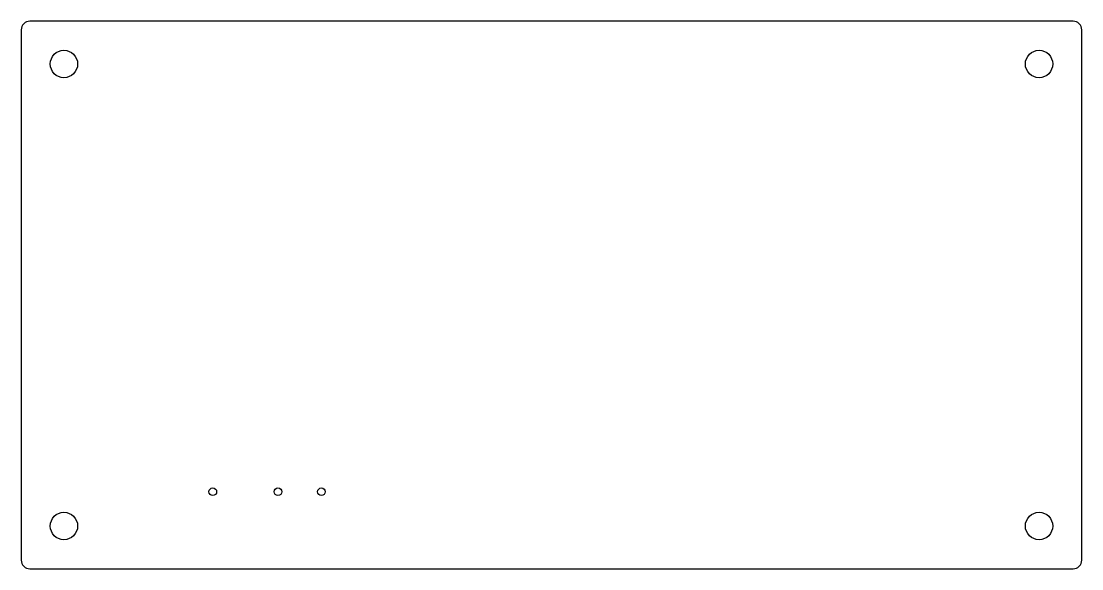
# Model space of a CAD drawing. Header units: millimetres. Extents: x -62 to 62, y -22 to 42.
import ezdxf

# ---------------------------------------------------------------- set-up
doc = ezdxf.new("R2010")
doc.units = ezdxf.units.MM
doc.layers.get('0').update_dxf_attribs({"linetype": 'CONTINUOUS'})

msp = doc.modelspace()

# ---------------------------------------------------------------- linework, layer by layer
msp.add_lwpolyline([(62, 41, 0.414214), (61, 42), (-61, 42, 0.414214), (-62, 41), (-62, -21, 0.414214), (-61, -22), (61, -22, 0.414214), (62, -21)], format="xyb", close=True)
for centre, radius in [((-57, 37), 1.6), ((57, 37), 1.6), ((-39.6, -13), 0.45), ((-31.98, -13), 0.45), ((-26.9, -13), 0.45), ((-57, -17), 1.6), ((57, -17), 1.6)]:
    msp.add_circle(centre, radius)

doc.saveas('drawing.dxf')
